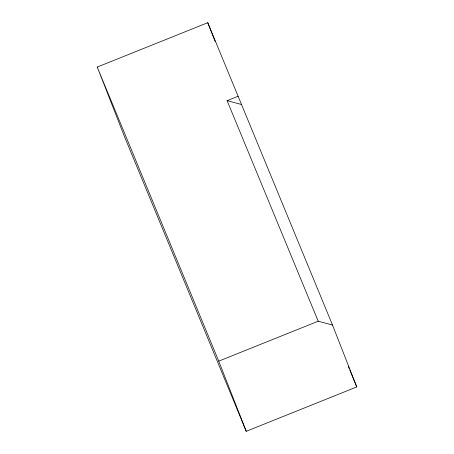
<?xml version="1.0" encoding="UTF-8"?>
<svg xmlns="http://www.w3.org/2000/svg" width="454" height="454" viewBox="0 0 454 454"><rect width="100%" height="100%" fill="white"/><g stroke="black" fill="none" stroke-linecap="round" stroke-linejoin="round"><path stroke-width="0.68" d="M97.235 67.061L207.767 22.7L332.504 325.036L356.765 386.939L246.233 431.3L124.731 137.216L97.235 67.061L218.737 361.14L246.233 431.3M332.504 325.036L318.214 321.216L227.091 100.657L238.14 96.22M218.737 361.14L318.214 321.216M227.091 100.657L241.375 104.477M348.371 366.639L349.183 368.603M349.728 369.914L356.765 386.939M207.767 22.7L215.219 41.717"/></g></svg>
